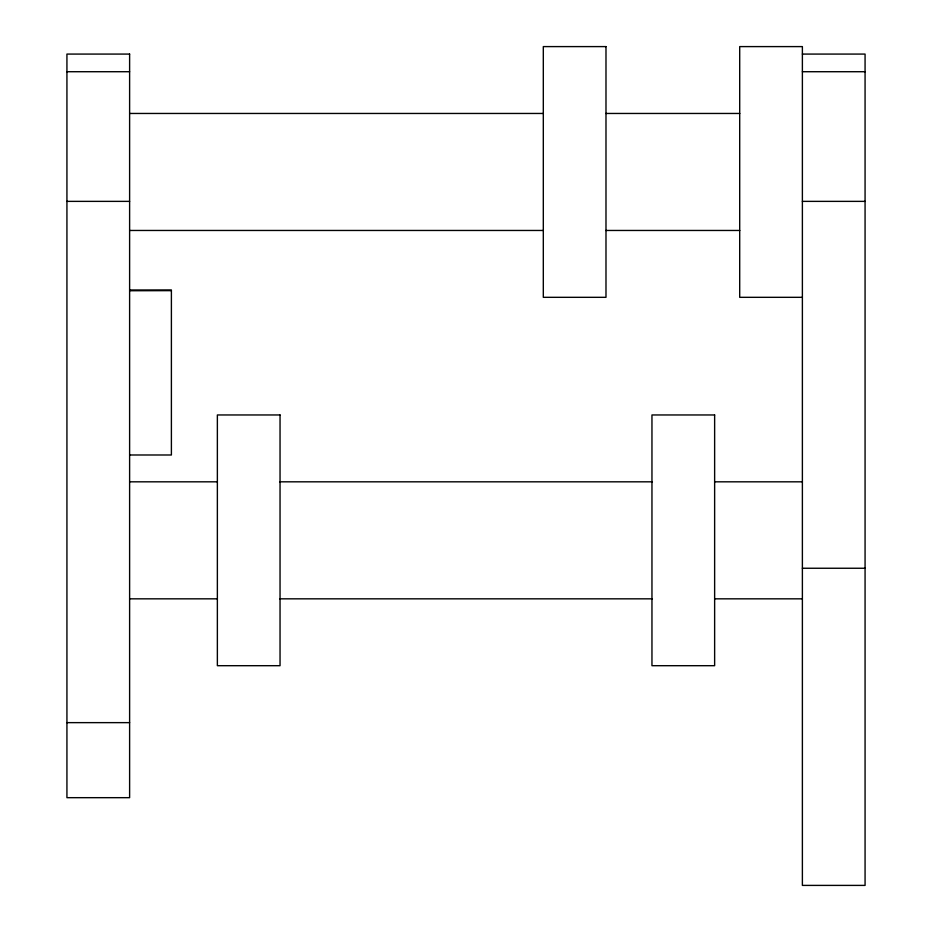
<?xml version="1.0" encoding="UTF-8"?>
<svg xmlns="http://www.w3.org/2000/svg" width="932" height="932" viewBox="0 0 932 932"><rect width="100%" height="100%" fill="white"/><g stroke="black" fill="none" stroke-linecap="round" stroke-linejoin="round"><path stroke-width="1.4" d="M802.382 54.079L865.071 54.079L865.071 885.4L802.382 885.4L802.382 46.6L739.705 46.6L739.705 297.32L802.382 297.32M66.929 71.717L129.618 71.717M802.382 71.717L865.071 71.717M129.618 113.459L543.181 113.459M605.8 113.459L739.775 113.459M66.929 201.37L129.618 201.37M802.382 201.37L865.071 201.37M129.618 230.46L543.181 230.46M605.8 230.46L739.775 230.46M129.618 289.98L171.395 289.98L171.395 454.991L129.618 454.991M129.618 290.737L171.395 290.644M129.618 481.821L216.981 481.821M279.6 481.821L652.4 481.821M715.019 481.821L802.382 481.821M802.382 568.252L865.071 568.252M129.618 598.833L216.981 598.833M279.6 598.833L652.4 598.833M715.019 598.833L802.382 598.833M66.929 722.638L129.618 722.638M605.986 46.6L543.309 46.6L543.309 297.32L605.986 297.32L605.986 46.6M129.618 54.079L66.929 54.079L66.929 797.676L129.618 797.676L129.618 54.079M280.043 414.961L217.366 414.961L217.366 665.693L280.043 665.693L280.043 414.961M714.634 414.961L651.957 414.961L651.957 665.693L714.634 665.693L714.634 414.961"/></g></svg>
